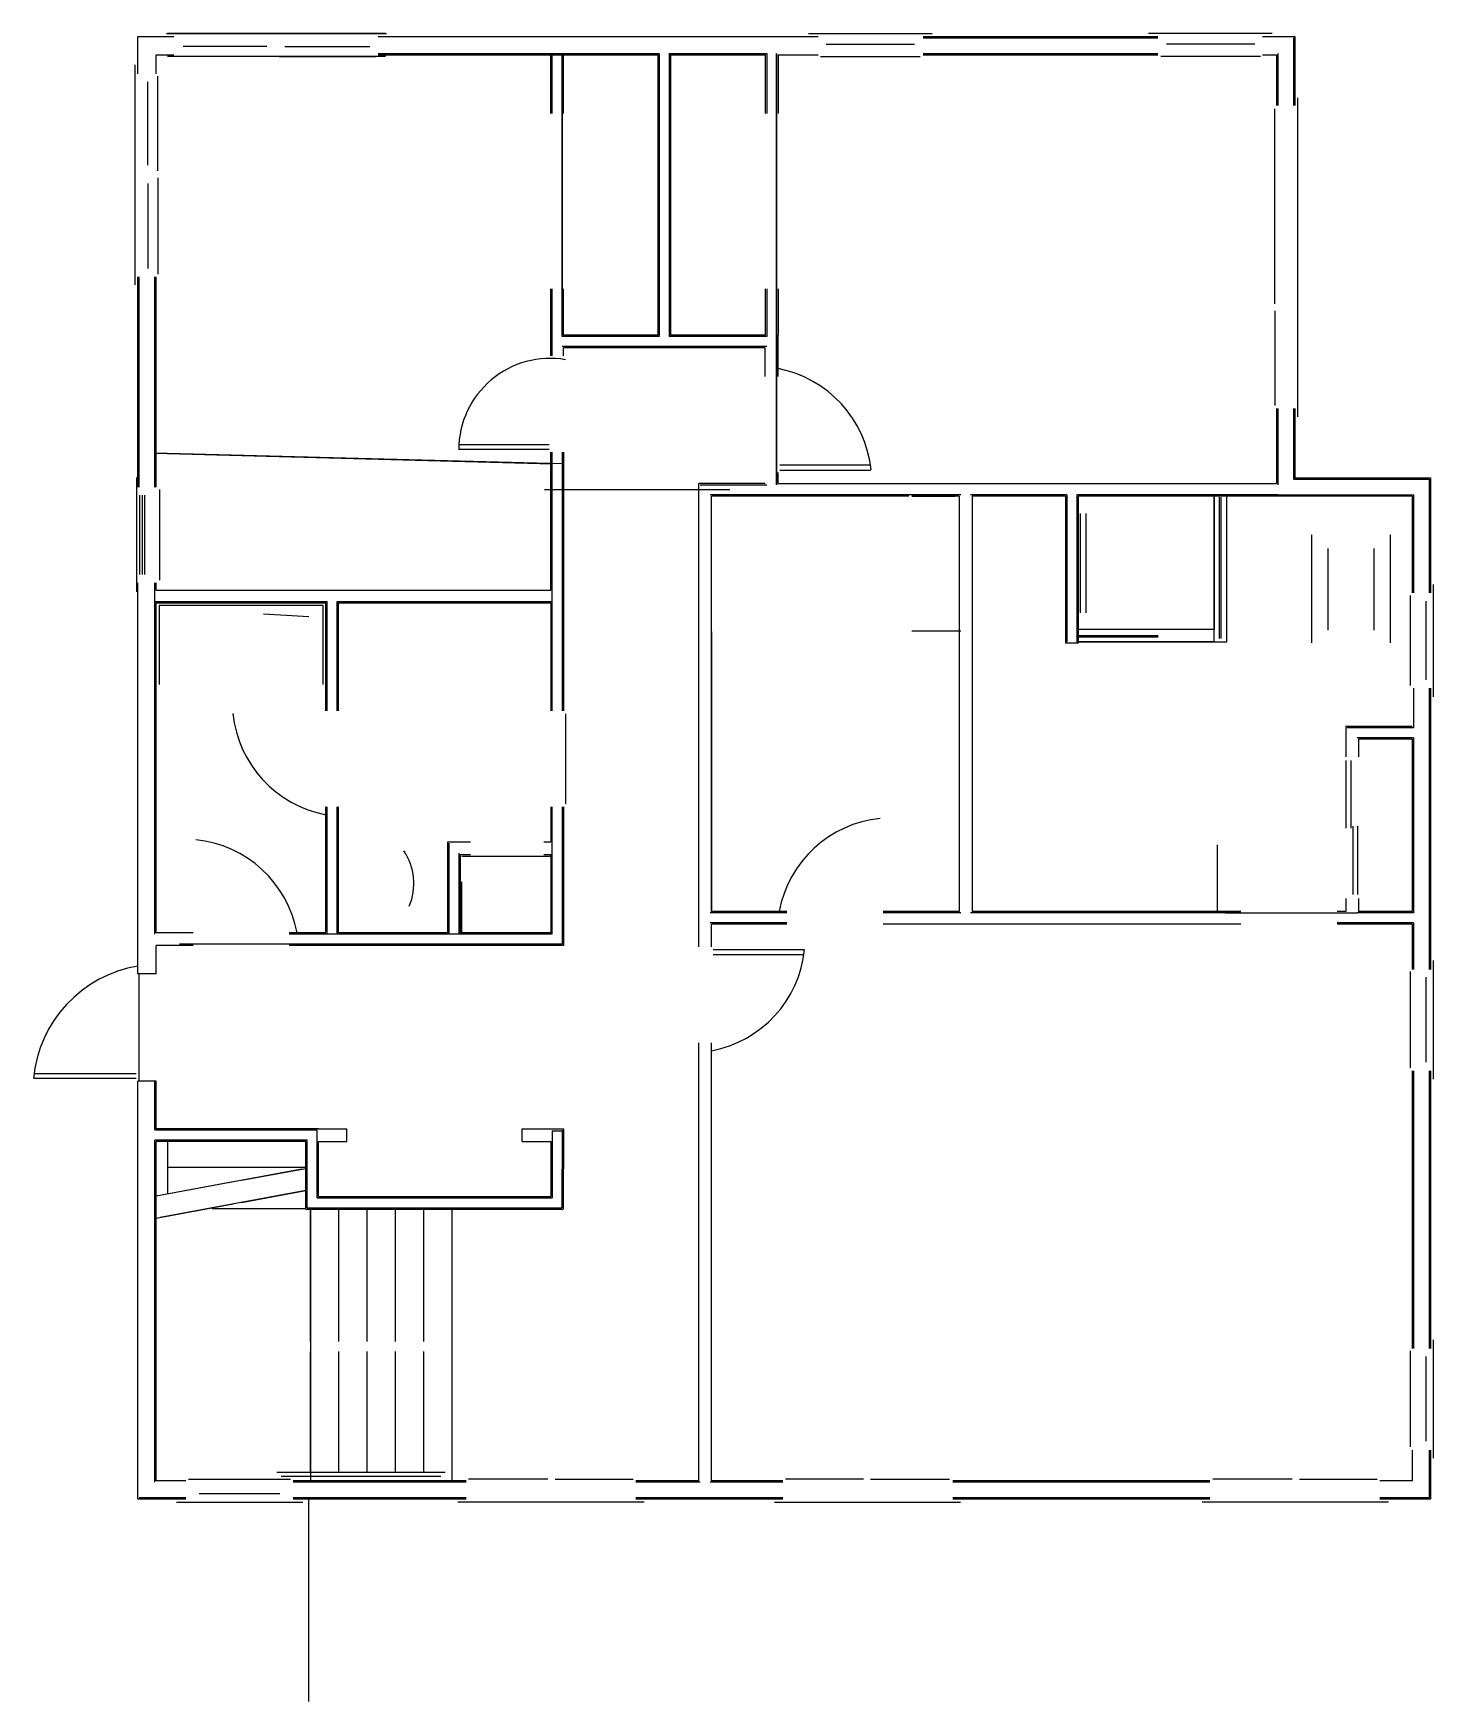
# Model space of a CAD drawing. Header units: inches. Extents: x 651 to 1166, y 217 to 830.
import ezdxf

# ---------------------------------------------------------------- set-up
doc = ezdxf.new("R2010")
doc.units = ezdxf.units.IN
for name, color, linetype in [('A-DOOR', 1, 'Continuous'), ('A-GLAZ', 5, 'Continuous'), ('A-STRS', 3, 'Continuous'), ('A-WALL', 7, 'Continuous')]:
    doc.layers.add(name, color=color, linetype=linetype)

msp = doc.modelspace()

# ---------------------------------------------------------------- linework, layer by layer
at = {"layer": 'A-DOOR'}
for centre, radius, start, end in [((840.830978, 676.729819), 33.589191, 80.252686127, 179.880422526), ((916.775687, 665.029898), 42.233567, 5.830037943, 79.3174504), ((766.187635, 584.033888), 42.156684, -174.236004754, -100.594784506), ((966.50868, 499.251312), 42.231604, 95.843608959, 169.422360366), ((706.276972, 491.353165), 42.27686, 10.651244454, 84.145034294), ((769.590118, 517.33305), 21.156534, -23.206417783, 34.643699155), ((892.444235, 497.305711), 42.148402, -79.498814497, -5.740823398), ((696.913628, 441.362955), 46.239905, 99.455228334, 174.704660224)]:
    msp.add_arc(centre, radius, start, end, dxfattribs=at)
at = {"layer": 'A-GLAZ'}
for p, q in [((699.839925, 829.76001), (780.639974, 829.76001)), ((935.839925, 829.76001), (981.279948, 829.76001)), ((977.919922, 828.160075), (1064.159993, 828.160075)), ((1106.23999, 829.76001), (1060.799967, 829.76001)), ((1114.079915, 828.160075), (1114.079915, 803.200033)), ((736.639974, 824.960042), (705.919922, 824.960042)), ((743.359945, 824.960042), (774.559977, 824.960042)), ((777.599935, 822.400065), (880.959961, 822.400065)), ((841.599935, 800.320068), (841.599935, 821.920003)), ((845.279948, 800.320068), (845.279948, 821.920003)), ((880.959961, 822.400065), (880.959961, 718.400065)), ((884.639974, 822.400065), (920.47998, 822.400065)), ((884.639974, 822.400065), (884.639974, 718.400065)), ((920.47998, 822.400065), (920.47998, 800.320068)), ((923.999919, 822.400065), (923.999919, 800.320068)), ((942.23999, 825.76001), (974.719971, 825.76001)), ((977.919922, 822.400065), (1064.159993, 822.400065)), ((1099.839925, 825.76001), (1067.359945, 825.76001)), ((1108.319987, 822.400065), (1108.319987, 803.200033)), ((688.159993, 818.240072), (688.159993, 737.280029)), ((738.719971, 821.280029), (703.839925, 821.280029)), ((741.279948, 821.280029), (776.639974, 821.280029)), ((940.159993, 821.280029), (976.799967, 821.280029)), ((1101.919922, 821.280029), (1065.279948, 821.280029)), ((692.959961, 781.280029), (692.959961, 812)), ((696.639974, 779.200033), (696.639974, 814.079997)), ((1115.679932, 688.800049), (1115.679932, 806.079997)), ((1107.199951, 730.400065), (1107.199951, 802.079997)), ((692.959961, 774.560059), (692.959961, 743.360026)), ((696.639974, 776.640055), (696.639974, 741.280029)), ((689.759928, 663.039998), (689.759928, 740.320068)), ((695.519938, 663.039998), (695.519938, 740.320068)), ((841.599935, 711.200033), (841.599935, 735.840007)), ((845.279948, 718.400065), (845.279948, 735.840007)), ((920.47998, 735.840007), (920.47998, 718.400065)), ((923.999919, 735.840007), (923.999919, 718.400065)), ((1107.199951, 727.840007), (1107.199951, 692.960042)), ((880.959961, 718.400065), (845.279948, 718.400065)), ((920.47998, 718.400065), (884.639974, 718.400065)), ((920.47998, 714.720052), (845.279948, 714.720052)), ((1108.319987, 691.840007), (1108.319987, 663.839966)), ((1114.079915, 691.840007), (1114.079915, 665.919963)), ((840.47998, 678.560018), (807.199951, 678.560018)), ((840.47998, 676.800008), (807.199951, 676.800008)), ((841.599935, 580.800008), (841.599935, 675.839966)), ((845.279948, 675.839966), (845.279948, 580.800008)), ((925.279948, 671.199992), (958.559977, 671.199992)), ((925.279948, 669.279989), (958.559977, 669.279989)), ((688.799967, 666.560018), (688.799967, 624.47998)), ((895.999919, 663.839966), (920.47998, 663.839966)), ((1114.079915, 665.919963), (1164, 665.919963)), ((1164, 665.919963), (1164, 624.159993)), ((689.919922, 660), (689.919922, 630.880005)), ((690.879964, 660), (690.879964, 630.880005)), ((691.679932, 660), (691.679932, 630.880005)), ((697.279948, 662.079997), (697.279948, 628.800008)), ((838.719971, 662.079997), (906.879964, 662.079997)), ((991.839925, 660.159993), (899.679932, 660.159993)), ((973.759928, 659.680013), (989.759928, 659.680013)), ((1030.719971, 660.159993), (995.359945, 660.159993)), ((1030.719971, 660.159993), (1030.719971, 606.079997)), ((1108.319987, 660.159993), (1034.399984, 660.159993)), ((1034.399984, 660.159993), (1034.399984, 606.079997)), ((1084.959961, 659.680013), (1084.959961, 610.720011)), ((1086.719971, 659.359985), (1086.719971, 607.359985)), ((1087.359945, 659.359985), (1087.359945, 607.359985)), ((1089.599935, 606.079997), (1089.599935, 659.680013)), ((1108.319987, 660.159993), (1158.239909, 660.159993)), ((1158.239909, 660.159993), (1158.239909, 624.159993)), ((1035.679932, 653.279989), (1035.679932, 616.800008)), ((1037.759928, 653.279989), (1037.759928, 616.800008)), ((1120.799967, 605.76001), (1120.799967, 645.439982)), ((1149.759928, 605.76001), (1149.759928, 645.439982)), ((1126.879964, 610.399984), (1126.879964, 640.47998)), ((1143.680013, 610.399984), (1143.680013, 640.47998)), ((695.519938, 498.720052), (695.519938, 627.840007)), ((1165.599935, 585.920003), (1165.599935, 627.199992)), ((695.519938, 620.960002), (758.879964, 620.960002)), ((758.399984, 620.47998), (695.999919, 620.47998)), ((695.999919, 590.399984), (695.999919, 620.47998)), ((757.439941, 619.519979), (697.119954, 619.519979)), ((697.119954, 619.519979), (697.119954, 590.399984)), ((757.439941, 590.399984), (757.439941, 619.519979)), ((758.399984, 620.47998), (758.399984, 590.399984)), ((758.879964, 580.800008), (758.879964, 620.960002)), ((762.559977, 620.960002), (841.599935, 620.960002)), ((762.559977, 580.800008), (762.559977, 620.960002)), ((841.119954, 620.47998), (841.119954, 594.559977)), ((1157.119954, 590.079997), (1157.119954, 623.199992)), ((1162.719971, 621.119995), (1162.719971, 592.159993)), ((752.159993, 615.359985), (735.519938, 616.319987)), ((900.159993, 609.76001), (900.159993, 507.040039)), ((973.759928, 610.23999), (991.839925, 610.23999)), ((1084.959961, 610.720011), (1034.399984, 610.720011)), ((1034.719971, 608.47998), (1064.319987, 608.47998)), ((1034.719971, 608), (1064.319987, 608)), ((1034.879964, 606.079997), (1089.599935, 606.079997)), ((1164, 589.119995), (1164, 485.76001)), ((846.559977, 546.559977), (846.559977, 579.680013)), ((1158.239909, 574.559977), (1133.759928, 574.559977)), ((1158.239909, 570.880005), (1137.439941, 570.880005)), ((1158.239909, 570.880005), (1158.239909, 506.559977)), ((1133.279948, 562.559977), (1133.279948, 537.599976)), ((1135.199951, 562.559977), (1135.199951, 537.599976)), ((758.879964, 498.720052), (758.879964, 545.439982)), ((762.559977, 498.720052), (762.559977, 545.439982)), ((841.599935, 498.720052), (841.599935, 545.439982)), ((845.279948, 545.439982), (845.279948, 495.040039)), ((1135.840007, 538.399984), (1135.840007, 513.279948)), ((1137.599935, 538.399984), (1137.599935, 513.279948)), ((803.679932, 498.720052), (803.679932, 532.159993)), ((807.359945, 498.720052), (807.359945, 528.47998)), ((1086.079915, 531.519979), (1086.079915, 507.040039)), ((841.599935, 527.200033), (808.319987, 527.200033)), ((808.319987, 499.200033), (808.319987, 517.920003)), ((808.319987, 499.200033), (808.319987, 517.920003)), ((841.119954, 517.920003), (841.119954, 499.200033)), ((841.119954, 517.920003), (841.119954, 499.200033)), ((927.839925, 506.559977), (899.679932, 506.559977)), ((927.839925, 502.880046), (899.679932, 502.880046)), ((900.159993, 507.040039), (923.679932, 507.040039)), ((991.839925, 506.559977), (963.199951, 506.559977)), ((1094.719971, 506.559977), (995.359945, 506.559977)), ((1158.239909, 502.880046), (1130.079915, 502.880046)), ((1158.239909, 506.559977), (1137.439941, 506.559977)), ((1158.239909, 502.880046), (1158.239909, 485.76001)), ((841.599935, 498.720052), (744.959961, 498.720052)), ((841.119954, 499.200033), (808.319987, 499.200033)), ((841.119954, 499.200033), (808.319987, 499.200033)), ((845.279948, 495.040039), (744.959961, 495.040039)), ((900.799967, 493.119954), (934.079915, 493.119954)), ((900.799967, 491.200033), (934.079915, 491.200033)), ((1157.119954, 449.599935), (1157.119954, 484.959961)), ((1165.599935, 445.439941), (1165.599935, 488.959961)), ((1162.719971, 482.880046), (1162.719971, 451.680013)), ((1158.239909, 448.47998), (1158.239909, 346.399984)), ((1164, 448.47998), (1164, 346.399984)), ((688.639974, 447.360026), (651.199951, 447.360026)), ((688.639974, 445.599935), (651.199951, 445.599935)), ((695.519938, 426.720052), (695.519938, 444.639974)), ((755.199951, 426.720052), (695.519938, 426.720052)), ((755.199951, 401.76001), (755.199951, 426.720052)), ((841.599935, 426.399984), (841.599935, 401.76001)), ((845.279948, 426.720052), (845.119954, 398.079997)), ((695.519938, 322.23999), (695.519938, 423.040039)), ((751.519938, 423.040039), (695.519938, 423.040039)), ((700.159993, 422.23999), (700.159993, 403.200033)), ((751.519938, 398.079997), (751.519938, 423.040039)), ((700.159993, 413.119954), (751.039958, 413.119954)), ((751.039958, 412.47998), (727.359945, 408.159993)), ((724.319987, 407.680013), (695.999919, 402.399984)), ((724.319987, 399.52002), (695.999919, 394.23999)), ((751.039958, 404.319987), (727.359945, 400)), ((755.199951, 401.76001), (841.599935, 401.76001)), ((716.47998, 397.920003), (751.039958, 397.920003)), ((751.519938, 398.079997), (845.119954, 398.079997)), ((752.799967, 348.959961), (752.799967, 397.599935)), ((763.199951, 348.959961), (763.199951, 397.599935)), ((794.399984, 348.959961), (794.399984, 397.599935)), ((804.799967, 348.959961), (804.799967, 397.599935)), ((1165.599935, 306.079997), (1165.599935, 349.599935)), ((752.799967, 300.799967), (752.799967, 345.279948)), ((763.199951, 300.799967), (763.199951, 345.279948)), ((1157.119954, 310.23999), (1157.119954, 345.599935)), ((1162.719971, 343.52002), (1162.719971, 312.319987)), ((695.519938, 297.279948), (695.519938, 322.23999)), ((1164, 309.119954), (1164, 291.52002)), ((802.23999, 300.799967), (740.319987, 300.799967)), ((707.839925, 298.399984), (745.439941, 298.399984)), ((800.639974, 299.360026), (741.919922, 299.360026)), ((809.919922, 297.279948), (746.399984, 297.279948)), ((839.999919, 298.399984), (810.879964, 298.399984)), ((842.719971, 298.399984), (871.359945, 298.399984)), ((895.999919, 297.279948), (872.319987, 297.279948)), ((926.399984, 297.279948), (899.679932, 297.279948)), ((955.999919, 298.399984), (927.359945, 298.399984)), ((958.559977, 298.399984), (987.679932, 298.399984)), ((1083.359945, 297.279948), (988.799967, 297.279948)), ((1113.599935, 298.399984), (1084.47998, 298.399984)), ((1116.319987, 298.399984), (1144.799967, 298.399984)), ((706.879964, 291.52002), (689.759928, 291.52002)), ((703.519938, 289.920003), (749.919922, 289.920003)), ((711.839925, 293.119954), (741.439941, 293.119954)), ((809.919922, 291.52002), (746.399984, 291.52002)), ((752.159993, 216.639974), (752.159993, 291.52002)), ((875.359945, 289.920003), (806.879964, 289.920003)), ((926.399984, 291.52002), (872.319987, 291.52002)), ((923.359945, 289.920003), (991.679932, 289.920003)), ((1083.359945, 291.52002), (988.799967, 291.52002)), ((1148.959961, 289.920003), (1080.47998, 289.920003)), ((1164, 291.52002), (1145.759928, 291.52002))]:
    msp.add_line(p, q, dxfattribs=at)
at = {"layer": 'A-STRS'}
for p, q in [((752.8, 348.96), (752.8, 397.6)), ((763.2, 348.96), (763.2, 397.6)), ((773.6, 348.96), (773.6, 397.6)), ((784, 348.96), (784, 397.6)), ((794.4, 348.96), (794.4, 397.6)), ((804.8, 348.96), (804.8, 397.6)), ((752.8, 300.8), (752.8, 345.28)), ((763.2, 300.8), (763.2, 345.28)), ((773.6, 300.8), (773.6, 345.28)), ((784, 300.8), (784, 345.28)), ((794.4, 300.8), (794.4, 345.28)), ((804.8, 297.76), (804.8, 345.28))]:
    msp.add_line(p, q, dxfattribs=at)
msp.add_lwpolyline([(752.8, 297.76), (804.8, 297.76), (804.8, 397.6), (752.8, 397.6), (752.8, 297.76)], dxfattribs=at)
at = {"layer": 'A-WALL'}
for p, q in [((689.279948, 828.640055), (702.559977, 828.640055)), ((689.279948, 814.880046), (689.279948, 828.640055)), ((689.279948, 814.880046), (689.279948, 828.640055)), ((780.319987, 829.76001), (700.159993, 829.76001)), ((777.599935, 828.640055), (939.359945, 828.640055)), ((977.919922, 828.640055), (1064.159993, 828.640055)), ((1102.719971, 828.640055), (1114.559977, 828.640055)), ((1114.559977, 828.640055), (1114.559977, 803.200033)), ((695.999919, 821.920003), (702.559977, 821.920003)), ((695.999919, 814.880046), (695.999919, 821.920003)), ((777.599935, 821.920003), (880.47998, 821.920003)), ((841.119954, 800.320068), (841.119954, 821.920003)), ((845.279948, 718.400065), (845.279948, 821.920003)), ((845.759928, 800.320068), (845.759928, 821.920003)), ((880.47998, 821.920003), (880.47998, 718.880046)), ((885.119954, 821.920003), (919.839925, 821.920003)), ((885.119954, 821.920003), (885.119954, 718.880046)), ((919.839925, 821.920003), (919.839925, 800.320068)), ((923.999919, 822.400065), (923.999919, 714.720052)), ((923.999919, 663.839966), (923.999919, 822.400065)), ((924.639974, 821.920003), (939.359945, 821.920003)), ((924.639974, 821.920003), (924.639974, 800.320068)), ((977.919922, 821.920003), (1064.159993, 821.920003)), ((1102.719971, 821.920003), (1107.839925, 821.920003)), ((1107.839925, 821.920003), (1107.839925, 803.200033)), ((780.319987, 821.280029), (700.159993, 821.280029)), ((845.279948, 800.320068), (845.279948, 735.840007)), ((689.279948, 663.039998), (689.279948, 740.320068)), ((695.999919, 663.039998), (695.999919, 740.320068)), ((841.119954, 711.200033), (841.119954, 735.840007)), ((845.759928, 718.880046), (845.759928, 735.840007)), ((919.839925, 735.840007), (919.839925, 718.880046)), ((924.639974, 735.840007), (924.639974, 718.880046)), ((880.47998, 718.880046), (845.759928, 718.880046)), ((919.839925, 718.880046), (885.119954, 718.880046)), ((924.639974, 703.680013), (924.639974, 718.880046)), ((924.639974, 718.880046), (924.639974, 718.880046)), ((919.839925, 714.240072), (845.759928, 714.240072)), ((845.759928, 711.200033), (845.759928, 714.240072)), ((919.839925, 703.680013), (919.839925, 714.240072)), ((923.999919, 714.720052), (923.999919, 663.839966)), ((1107.839925, 691.840007), (1107.839925, 664.320028)), ((1114.559977, 691.840007), (1114.559977, 666.400024)), ((845.279948, 671.519979), (695.519938, 675.519979)), ((695.519938, 675.519979), (841.599935, 671.519979)), ((841.119954, 625.119995), (841.119954, 675.839966)), ((845.759928, 675.839966), (845.759928, 580.800008)), ((845.759928, 675.839966), (845.759928, 675.839966)), ((924.639974, 664.320028), (924.639974, 668.320028)), ((919.839925, 664.320028), (895.519938, 664.320028)), ((895.519938, 610.720011), (895.519938, 664.320028)), ((924.639974, 664.320028), (1107.839925, 664.320028)), ((1114.559977, 666.400024), (1164.47998, 666.400024)), ((1164.47998, 666.400024), (1164.47998, 624.159993)), ((972.639974, 659.680013), (900.159993, 659.680013)), ((900.159993, 507.040039), (900.159993, 659.680013)), ((991.199951, 659.680013), (973.759928, 659.680013)), ((991.199951, 659.680013), (991.199951, 507.040039)), ((995.999919, 659.680013), (995.999919, 507.040039)), ((1030.23999, 659.680013), (995.999919, 659.680013)), ((1030.23999, 659.680013), (1030.23999, 605.599976)), ((1157.759928, 659.680013), (1034.879964, 659.680013)), ((1034.879964, 659.680013), (1034.879964, 605.599976)), ((1084.959961, 606.079997), (1084.959961, 659.680013)), ((1089.599935, 606.079997), (1089.599935, 659.680013)), ((1157.759928, 659.680013), (1157.759928, 624.159993)), ((689.279948, 484.159993), (689.279948, 627.840007)), ((695.999919, 625.119995), (695.999919, 627.840007)), ((695.999919, 625.119995), (841.119954, 625.119995)), ((695.999919, 499.200033), (695.999919, 620.47998)), ((695.999919, 620.47998), (758.399984, 620.47998)), ((758.399984, 580.800008), (758.399984, 620.47998)), ((763.039958, 620.47998), (841.119954, 620.47998)), ((763.039958, 580.800008), (763.039958, 620.47998)), ((841.119954, 620.47998), (841.119954, 580.800008)), ((895.519938, 494.079997), (895.519938, 610.720011)), ((1084.959961, 610.720011), (1034.399984, 610.720011)), ((1034.879964, 605.599976), (1030.23999, 605.599976)), ((1084.959961, 606.079997), (1034.399984, 606.079997)), ((1158.239909, 589.119995), (1158.239909, 574.559977)), ((1164.47998, 589.119995), (1164.47998, 485.76001)), ((1157.759928, 575.039998), (1133.279948, 575.039998)), ((1133.279948, 575.039998), (1133.279948, 563.840007)), ((1157.759928, 570.399984), (1137.919922, 570.399984)), ((1137.919922, 570.399984), (1137.919922, 563.840007)), ((1157.759928, 570.399984), (1157.759928, 507.040039)), ((758.399984, 499.52002), (758.399984, 545.439982)), ((763.039958, 499.200033), (763.039958, 545.439982)), ((841.119954, 545.439982), (841.119954, 532.640015)), ((845.759928, 545.439982), (845.759928, 494.559977)), ((803.199951, 499.200033), (803.199951, 532.640015)), ((803.199951, 532.640015), (811.519938, 532.640015)), ((807.839925, 499.200033), (807.839925, 528)), ((807.839925, 528), (811.519938, 528)), ((838.559977, 532.640015), (841.119954, 532.640015)), ((838.559977, 528), (841.119954, 528)), ((841.119954, 528), (841.119954, 499.200033)), ((1133.279948, 511.840007), (1133.279948, 507.040039)), ((1137.919922, 511.840007), (1137.919922, 507.040039)), ((927.839925, 507.040039), (900.159993, 507.040039)), ((991.199951, 507.040039), (963.199951, 507.040039)), ((1094.719971, 507.040039), (995.999919, 507.040039)), ((1088.959961, 506.559977), (1137.439941, 506.559977)), ((1133.279948, 507.040039), (1130.079915, 507.040039)), ((1133.279948, 507.040039), (1130.079915, 507.040039)), ((1157.759928, 507.040039), (1137.919922, 507.040039)), ((1157.759928, 507.040039), (1137.919922, 507.040039)), ((709.599935, 499.200033), (695.999919, 499.200033)), ((758.399984, 499.200033), (744.959961, 499.200033)), ((803.199951, 499.200033), (763.039958, 499.200033)), ((841.119954, 499.200033), (807.839925, 499.200033)), ((927.839925, 502.399984), (900.159993, 502.399984)), ((900.159993, 494.079997), (900.159993, 502.399984)), ((1094.719971, 502.399984), (963.199951, 502.399984)), ((1157.759928, 502.399984), (1130.079915, 502.399984)), ((1157.759928, 502.399984), (1157.759928, 485.76001)), ((695.999919, 484.159993), (695.999919, 494.559977)), ((709.599935, 494.559977), (695.999919, 494.559977)), ((750.559977, 495.040039), (704.639974, 495.040039)), ((845.759928, 494.559977), (744.959961, 494.559977)), ((695.999919, 484.159993), (689.279948, 484.159993)), ((689.759928, 444.639974), (689.759928, 484.159993)), ((895.519938, 297.76001), (895.519938, 458.720052)), ((900.159993, 297.76001), (900.159993, 458.720052)), ((1157.759928, 448.47998), (1157.759928, 346.399984)), ((1164.47998, 448.47998), (1164.47998, 346.399984)), ((695.999919, 444.639974), (689.279948, 444.639974)), ((689.279948, 291.040039), (689.279948, 444.639974)), ((695.999919, 427.200033), (695.999919, 444.639974)), ((755.679932, 427.200033), (695.999919, 427.200033)), ((755.679932, 427.200033), (766.079915, 427.200033)), ((766.079915, 422.559977), (766.079915, 427.200033)), ((830.559977, 422.559977), (830.559977, 427.200033)), ((830.559977, 427.200033), (845.759928, 427.200033)), ((841.599935, 426.399984), (845.279948, 426.399984)), ((845.759928, 427.200033), (845.599935, 397.599935)), ((695.999919, 297.76001), (695.999919, 422.559977)), ((751.039958, 422.559977), (695.999919, 422.559977)), ((751.039958, 397.599935), (751.039958, 422.559977)), ((755.679932, 402.23999), (755.679932, 422.559977)), ((755.679932, 422.559977), (766.079915, 422.559977)), ((830.559977, 422.559977), (841.119954, 422.559977)), ((841.119954, 422.559977), (841.119954, 402.23999)), ((749.53696, 412.381497), (695.999919, 402.399984)), ((751.007213, 404.495621), (697.470172, 394.514108)), ((755.679932, 402.23999), (841.119954, 402.23999)), ((751.039958, 397.599935), (845.599935, 397.599935)), ((1157.759928, 309.119954), (1157.759928, 297.76001)), ((1164.47998, 309.119954), (1164.47998, 291.040039)), ((706.879964, 297.76001), (695.999919, 297.76001)), ((809.919922, 297.76001), (746.399984, 297.76001)), ((895.519938, 297.76001), (872.319987, 297.76001)), ((926.399984, 297.76001), (900.159993, 297.76001)), ((1083.359945, 297.76001), (988.799967, 297.76001)), ((1157.759928, 297.76001), (1145.759928, 297.76001)), ((706.879964, 291.040039), (689.279948, 291.040039)), ((809.919922, 291.040039), (746.399984, 291.040039)), ((926.399984, 291.040039), (872.319987, 291.040039)), ((1083.359945, 291.040039), (988.799967, 291.040039)), ((1164.47998, 291.040039), (1145.759928, 291.040039))]:
    msp.add_line(p, q, dxfattribs=at)

doc.saveas('drawing.dxf')
